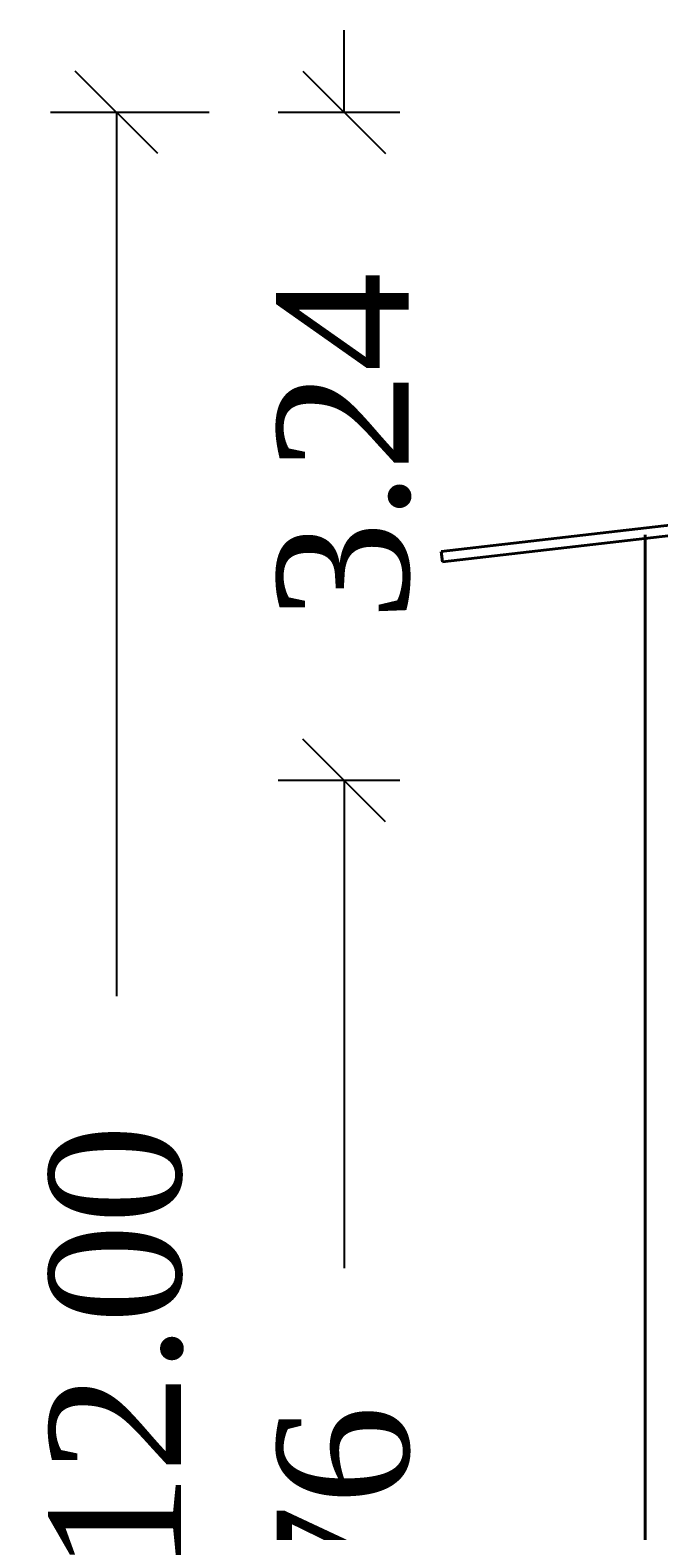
# Model space of a CAD drawing. Header units: metres. Extents: x 98347 to 98865, y -7394 to -7177.
# Drawn here: x 98570.61 to 98573.66, y -7303.93 to -7296.65 of the extents above; entities that cross this region are included whole.
import ezdxf

# ---------------------------------------------------------------- set-up
doc = ezdxf.new("R2010")
doc.units = ezdxf.units.M
doc.header["$LTSCALE"] = 0.5
doc.header["$MEASUREMENT"] = 0
doc.header["$PDMODE"] = 66
doc.layers.get('0').update_dxf_attribs({"color": 30, "lineweight": 40})
doc.layers.add('DIM', color=5, linetype='Continuous', lineweight=25)
doc.styles.add('DIM', font='times.ttf')
doc.styles.get("Standard").update_dxf_attribs({"font": 'times.ttf'})
doc.dimstyles.new('Standard$0', dxfattribs={"dimtxt": 0.08, "dimasz": 0.05, "dimexe": 0.02, "dimexo": 0.05, "dimgap": 0.09, "dimtad": 0, "dimtih": 1, "dimtoh": 1, "dimzin": 0, "dimdsep": 46, "dimtxsty": 'Standard', "dimcen": 0.09, "dimclrd": 7, "dimclre": 7, "dimclrt": 7, "dimadec": 0, "dimazin": 0, "dimtfac": 1, "dimtofl": 0, "dimtmove": 0, "dimatfit": 3, "dimfxl": 0, "dimtolj": 1, "dimtzin": 0, "dimarcsym": 0})

# ---------------------------------------------------------------- blocks, each defined once
blk = doc.blocks.new('_Oblique')
at = {"color": 0, "linetype": 'ByBlock', "lineweight": -2}
blk.add_line((-0.5, -0.5), (0.5, 0.5), dxfattribs=at)
blk = doc.blocks.new('*D50')
at = {"layer": 'Defpoints', "color": 0}
for p in [(98572.1349, -7300.2931), (98572.7246, -7300.2931), (98572.7246, -7308.0501)]:
    blk.add_point(p, dxfattribs=at)
at = {"layer": 'DIM', "color": 4, "lineweight": -2}
for p, q in [((98572.4046, -7300.2931), (98571.8149, -7300.2931)), ((98572.1349, -7300.2931), (98572.1349, -7302.6604)), ((98572.1349, -7308.0501), (98572.1349, -7305.6827)), ((98572.4046, -7308.0501), (98571.8149, -7308.0501))]:
    blk.add_line(p, q, dxfattribs=at)
at = {"layer": 'DIM', "color": 4, "lineweight": -2, "xscale": 0.4, "yscale": 0.4, "zscale": 0.4}
for p, rotation in [((98572.1349, -7300.2931), 90), ((98572.1349, -7308.0501), 270)]:
    blk.add_blockref('_Oblique', p, dxfattribs=dict(at, rotation=rotation))
at = {"layer": 'DIM', "insert": (98572.1349, -7304.1716), "char_height": 0.64, "attachment_point": 5, "rotation": 90, "style": 'DIM'}
blk.add_mtext('\\A1;7.76', dxfattribs=at)
blk = doc.blocks.new('*D51')
at = {"layer": 'Defpoints', "color": 0}
for p in [(98572.1349, -7297.0501), (98572.7246, -7297.0501), (98572.7246, -7300.2931)]:
    blk.add_point(p, dxfattribs=at)
at = {"layer": 'DIM', "color": 4, "lineweight": -2}
for p, q in [((98572.1349, -7297.0501), (98572.1349, -7296.6501)), ((98572.4046, -7297.0501), (98571.8149, -7297.0501)), ((98572.4046, -7300.2931), (98571.8149, -7300.2931)), ((98572.1349, -7300.2931), (98572.1349, -7300.6931))]:
    blk.add_line(p, q, dxfattribs=at)
at = {"layer": 'DIM', "color": 4, "lineweight": -2, "xscale": 0.4, "yscale": 0.4, "zscale": 0.4}
for p, rotation in [((98572.1349, -7297.0501), 270), ((98572.1349, -7300.2931), 90)]:
    blk.add_blockref('_Oblique', p, dxfattribs=dict(at, rotation=rotation))
at = {"layer": 'DIM', "insert": (98572.1349, -7298.6716), "char_height": 0.64, "attachment_point": 5, "rotation": 90, "style": 'DIM'}
blk.add_mtext('\\A1;3.24', dxfattribs=at)
blk = doc.blocks.new('*D52')
at = {"layer": 'Defpoints', "color": 0}
for p in [(98571.0294, -7297.0501), (98571.799, -7297.0501), (98571.799, -7309.0501)]:
    blk.add_point(p, dxfattribs=at)
at = {"layer": 'DIM', "color": 4, "lineweight": -2}
for p, q in [((98571.479, -7297.0501), (98570.7094, -7297.0501)), ((98571.0294, -7297.0501), (98571.0294, -7301.3392)), ((98571.0294, -7309.0501), (98571.0294, -7304.761)), ((98571.479, -7309.0501), (98570.7094, -7309.0501))]:
    blk.add_line(p, q, dxfattribs=at)
at = {"layer": 'DIM', "color": 4, "lineweight": -2, "xscale": 0.4, "yscale": 0.4, "zscale": 0.4}
for p, rotation in [((98571.0294, -7297.0501), 90), ((98571.0294, -7309.0501), 270)]:
    blk.add_blockref('_Oblique', p, dxfattribs=dict(at, rotation=rotation))
at = {"layer": 'DIM', "insert": (98571.0294, -7303.0501), "char_height": 0.64, "attachment_point": 5, "rotation": 90, "style": 'DIM'}
blk.add_mtext('\\A1;12.00', dxfattribs=at)

msp = doc.modelspace()

# ---------------------------------------------------------------- linework, layer by layer
for p, q in [((98573.5972, -7299.1005), (98573.5972, -7309.0501)), ((98572.606, -7299.1822), (98572.6126, -7299.2318))]:
    msp.add_line(p, q)
for points in [[(98572.606, -7299.1822), (98591.0972, -7297.0501), (98609.5884, -7299.1822)], [(98572.6126, -7299.2318), (98591.0972, -7297.1005), (98609.5818, -7299.2318)]]:
    msp.add_lwpolyline(points)

# ---------------------------------------------------------------- dimensions: what is measured, and where the dimension line sits
at = {"layer": 'DIM'}
for base, p1, p2, picture, middle in [((98572.1349, -7297.0501), (98572.7246, -7300.2931), (98572.7246, -7297.0501), '*D51', (98572.1349, -7298.6716)), ((98572.1349, -7300.2931), (98572.7246, -7308.0501), (98572.7246, -7300.2931), '*D50', (98572.1349, -7304.1716))]:
    dim = msp.add_linear_dim(base=base, p1=p1, p2=p2, angle=270, dimstyle='Standard$0', override={"dimscale": 8, "dimexe": 0.04, "dimexo": 0.04, "dimtih": 0, "dimtoh": 0, "dimpost": '\\X', "dimtxsty": 'DIM', "dimblk": 'Oblique', "dimcen": 0.15625, "dimclrd": 4, "dimclre": 4, "dimclrt": 256, "dimtix": 1, "dimtmove": 1, "dimfxl": 6, "dimfxlon": 1, "dimarcsym": 1}, dxfattribs=at)
    dim.commit()
    dim.dimension.update_dxf_attribs({"geometry": picture, "text_midpoint": middle})
dim = msp.add_aligned_dim(p1=(98571.799, -7309.0501), p2=(98571.799, -7297.0501), distance=0.7697, dimstyle='Standard$0', override={"dimscale": 8, "dimexe": 0.04, "dimexo": 0.04, "dimtih": 0, "dimtoh": 0, "dimpost": '\\X', "dimtxsty": 'DIM', "dimblk": 'Oblique', "dimcen": 0.15625, "dimclrd": 4, "dimclre": 4, "dimclrt": 256, "dimtix": 1, "dimfxl": 6, "dimfxlon": 1, "dimarcsym": 1}, dxfattribs=at)
dim.commit()
dim.dimension.update_dxf_attribs({"geometry": '*D52', "text_midpoint": (98571.0294, -7303.0501)})

doc.saveas('drawing.dxf')
